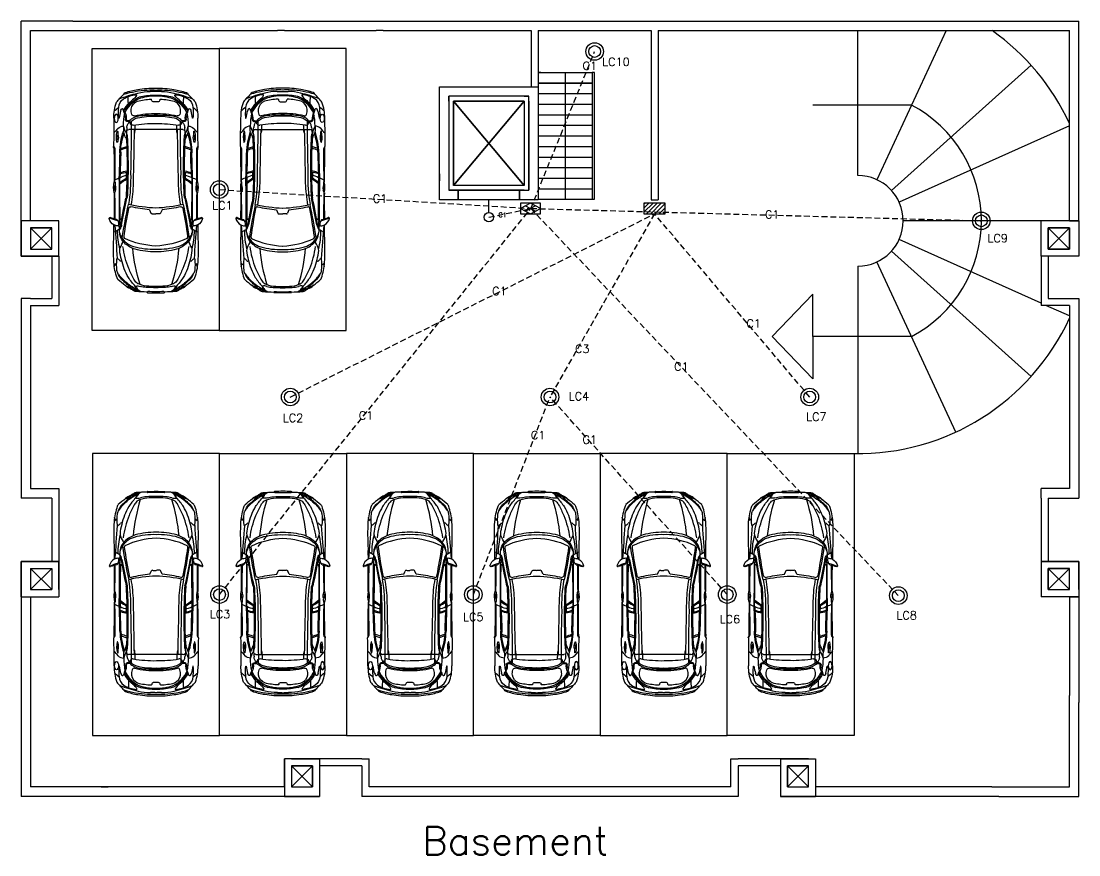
# Model space of a CAD drawing. Header units: inches. Extents: x 474 to 5633, y -332 to 1348.
# Drawn here: x 3889 to 4789, y 634 to 1344 of the extents above; entities that cross this region are included whole.
import ezdxf

# ---------------------------------------------------------------- set-up
doc = ezdxf.new("R2010")
doc.units = ezdxf.units.IN
doc.header["$LTSCALE"] = 20
doc.header["$MEASUREMENT"] = 0
doc.linetypes.add('ACAD_ISO02W100', pattern=[15, 12, -3])
doc.linetypes.add('HIDDEN', pattern=[0.375, 0.25, -0.125])
for name, color, linetype in [('Cars', 160, 'Continuous'), ('Conduit', 160, 'ACAD_ISO02W100'), ('Conduit Emergeny', 10, 'ACAD_ISO02W100'), ('Emergency', 1, 'HIDDEN'), ('Fittings', 255, 'Continuous'), ('Lift and Stairs', 60, 'Continuous'), ('Normal Wires', 5, 'HIDDEN')]:
    doc.layers.add(name, color=color, linetype=linetype)
for name, color, linetype, plot in [('Dimensions', 9, 'Continuous', False), ('Pillars', 200, 'Continuous', False), ('Veranda', 4, 'Continuous', False)]:
    doc.layers.add(name, color=color, linetype=linetype, plot=plot)
doc.styles.get("Standard").update_dxf_attribs({"font": 'txt.shx', "height": 12})

# ---------------------------------------------------------------- blocks, each defined once
blk = doc.blocks.new('Car_left')
at = {"color": 5}
for p, q in [((123.07, 29.8), (124.76, 24.76)), ((70.7, 5.3), (67.95, 4.1)), ((70.7, -5.3), (67.95, -4.1)), ((123.07, -29.8), (124.76, -24.76)), ((101.37, -30.43), (102.41, -30.42))]:
    blk.add_line(p, q, dxfattribs=at)
for centre, radius, start, end in [((65.78, 31.04), 9.1, 105.13746, 149.55236), ((93.53, 24.5), 33.09, 153.01291, 166.30471), ((116.91, 20.2), 55.95, 160.55711, 166.29179), ((63.42, 39.07), 0.762, 341.39551, 91.2243), ((-138.02, 160.47), 199.1, 315.46661, 318.76533), ((54.2, -7.74), 58.53, 136.90121, 144.86231), ((36.05, 3.06), 34.97, 124.38458, 140.08591), ((13.6, 30.08), 3.04, 106.10964, 134.45891), ((22.13, 17.29), 15.86, 110.053, 131.09648), ((31.17, -22.73), 58.69, 95.14753, 108.28319), ((40.78, -24.98), 55.65, 102.88791, 119.76378), ((19.84, 27.21), 5.89, 96.3928, 126.91472), ((24.15, -9.82), 43.17, 83.77664, 96.60683), ((51.09, -53.86), 82.66, 97.94374, 111.56086), ((24.35, 39.41), 4.49, 245.48382, 278.55556), ((-28.95, 78.62), 69.41, 319.29041, 321.02974), ((37.02, -196.92), 232.91, 87.02509, 92.73563), ((28.06, 29.74), 1.05, 150.3867, 223.84123), ((22.76, 36.53), 7.65, 304.97814, 326.67353), ((40.01, -12.24), 43.12, 95.21354, 105.66603), ((28.87, 32.66), 0.434, 309.69986, 95.63574), ((-72.6, 1567.05), 1537.6, 273.79889, 274.85922), ((36.02, 24.57), 6.13, 68.08981, 89.32948), ((53.51, -34.39), 66.98, 90.28251, 104.0813), ((26.74, 0.31), 32.1, 56.5518, 68.8795), ((52.42, 16.95), 13.85, 106.27408, 135.47694), ((57.53, 11.77), 20.01, 107.02386, 137.8516), ((47.57, 25.66), 1.43, 73.49995, 144.8845), ((3.49, -299.76), 330.96, 77.46216, 82.54845), ((-11.4, -398.81), 429.96, 78.84172, 82.06187), ((53.69, 13.13), 17.88, 88.49937, 106.73274), ((51.89, -601.38), 637.07, 89.45582, 90.25011), ((75.01, 44.87), 25.04, 201.50576, 214.66397), ((54.4, -11.86), 42.86, 87.24885, 90.33022), ((59.76, 38.36), 9.41, 235.35648, 259.73366), ((5.56, -307.73), 341.48, 77.28465, 81.63152), ((56.69, 30.84), 0.28, 168.55565, 280.91544), ((16.78, 60.83), 49.67, 322.94054, 324.64065), ((58.04, 151.02), 120.45, 269.38603, 271.26679), ((65.37, 32.08), 8.25, 154.29768, 176.70499), ((58.05, 32.6), 0.916, 182.61522, 260.63968), ((58.47, 37.84), 6.17, 264.71164, 292.10471), ((-59.54, -615.02), 654.78, 77.63326, 79.65097), ((64.88, 33.08), 4.43, 193.65108, 206.16097), ((60.35, 31.02), 0.558, 308.92704, 10.42866), ((59.47, 36.55), 4.62, 286.69434, 302.08172), ((69.72, 2295.75), 2264.64, 269.77679, 270.71764), ((89.89, 52.38), 35.4, 216.91445, 221.79407), ((60.97, 34.01), 1.67, 304.78214, 341.00839), ((111.1, -4600.16), 4630.8, 90.15979, 90.60558), ((62.12, 1027.34), 992.53, 270.04461, 271.33586), ((77.14, 1008), 972.57, 269.17131, 270.48466), ((85.41, 35.26), 0.234, 128.03467, 231.44394), ((89.67, 17.38), 18.59, 75.02695, 103.70702), ((86.98, 37.8), 3.22, 237.76153, 275.78677), ((89.31, 31.77), 3.46, 56.69461, 125.45738), ((87.84, 34.97), 0.651, 214.90015, 277.21193), ((89.21, 51.27), 17, 265.66619, 274.6243), ((90.58, 35.24), 0.91, 269.90357, 320.98573), ((92.41, 61.24), 26.6, 267.42907, 274.44222), ((70.26, 10.39), 30.31, 27.95158, 41.84871), ((55.18, 2.12), 48.3, 27.71081, 36.16267), ((28.62, 7392.12), 7357.08, 270.512856, 270.737768), ((94.18, 35.03), 0.422, 312.63721, 46.97546), ((116.4, 1092.6), 1057.79, 268.81926, 270.33226), ((77.47, 24.46), 21.62, 16.55601, 30.2518), ((137.05, 1113.91), 1083.32, 267.93867, 269.05791), ((80.88, 21.19), 19.71, 9.78117, 28.59246), ((103.9, 97.94), 67.56, 265.14516, 267.8496), ((74.89, 20.38), 28.33, 8.37395, 20.78002), ((101.61, 21.34), 9.09, 85.54078, 91.53032), ((80.05, 21.46), 23.99, 7.26377, 21.88226), ((116.12, 190.91), 161.1, 265.08433, 271.34238), ((117.99, -31.9), 62.64, 71.6619, 88.85853), ((120.87, -2.43), 32.31, 76.52404, 91.73389), ((547.56, 157.77), 444.5, 196.72396, 197.41651), ((122.22, 38.24), 3.43, 275.31005, 319.26992), ((125.29, 30.69), 5.33, 95.08331, 111.35704), ((144.65, 749.66), 713.94, 268.40802, 270.32729), ((128.46, 32.88), 0.234, 128.03467, 231.44394), ((132.72, 15), 18.59, 75.02695, 103.70702), ((130.03, 35.42), 3.22, 237.76153, 275.78677), ((64.56, -253.65), 289.76, 75.6297, 77.27041), ((132.36, 29.39), 3.46, 56.69461, 125.45738), ((130.89, 32.59), 0.651, 214.90015, 277.21193), ((132.25, 48.89), 17, 265.66619, 274.6243), ((145.68, -8.16), 36.39, 104.66283, 112.26521), ((133.63, 32.86), 0.91, 269.90357, 320.98573), ((135.46, 58.86), 26.6, 267.42907, 274.44222), ((154.47, 52.41), 24.69, 222.373, 234.28797), ((159.14, -23.1), 53.44, 108.58404, 114.85731), ((137.23, 32.65), 0.422, 312.63721, 46.97546), ((138.83, 91.2), 63.65, 268.98088, 272.95096), ((134.74, 27.25), 7.38, 2.27588, 43.84814), ((141.9, -30.13), 57.68, 78.94942, 89.79257), ((149.53, -2.52), 38.27, 69.94528, 91.20605), ((149.09, 31.42), 0.225, 72.72216, 261.1465), ((316.87, 851.27), 837.07, 258.435, 258.83886), ((166.46, -184.69), 217.01, 93.93747, 94.57437), ((151.99, -37.17), 68.98, 84.99374, 90.35533), ((156.86, 20.28), 7.32, 104.93811, 122.1545), ((102.46, -12.88), 71.13, 38.65299, 42.73052), ((152.95, 23.45), 6.85, 58.52974, 73.96082), ((158.51, 16.38), 11.53, 101.25569, 107.90953), ((135.18, -6.94), 39.77, 47.69708, 59.76876), ((156.04, 28.55), 0.883, 284.35773, 57.13468), ((157.44, 22.17), 9.39, 34.53869, 86.53917), ((101.52, -39.01), 94.79, 44.43238, 49.83502), ((145.12, 14.78), 23.75, 4.6963, 32.37475), ((37.54, -16.49), 136.36, 13.46244, 20.42206), ((168.46, 25.2), 2.27, 20.6856, 70.91831), ((87.21, 2.52), 85.67, 3.27511, 16.84113), ((6.06, 16.25), 4.96, 141.7582, 172.03537), ((13.03, 13.05), 11.76, 153.55146, 167.88278), ((151.81, -72.74), 175.69, 147.45433, 148.401), ((-82.58, 66.71), 97.89, 330.35475, 335.59733), ((8.82, 14.67), 6.61, 124.0758, 158.19817), ((39.29, -1.9), 40.67, 137.65743, 152.91895), ((13.71, 18.36), 10.58, 134.19619, 161.14834), ((49.01, -29.91), 64.19, 123.95486, 132.40357), ((50.92, -126.67), 146.79, 95.03533, 107.32881), ((17.17, 7.89), 12.01, 116.91285, 135.76959), ((76.45, -101.49), 136.41, 114.1166, 118.31881), ((93.49, 2.53), 56.52, 163.42117, 182.56297), ((60.74, 9.79), 24.82, 137.15041, 161.48033), ((55.44, 14.46), 16.66, 139.89509, 165.41294), ((108.36, -2.58), 68.44, 154.87308, 177.84283), ((212.72, -10.84), 142.94, 166.9982, 173.51446), ((71.74, 21.32), 1.71, 359.85851, 87.98697), ((206.7, -6.24), 134.64, 167.32391, 177.34193), ((96.42, 137.26), 118.02, 259.48701, 268.59846), ((97.37, 149.85), 128.46, 260.12574, 271.99726), ((83.38, 34.46), 10.25, 254.80143, 271.9279), ((84.02, 44.14), 19.06, 260.0152, 268.09912), ((107.97, 519.51), 495.03, 267.15363, 272.58529), ((107.54, 505.87), 482.25, 267.1684, 273.03682), ((982.41, 46622.75), 46611.95, 268.907321, 268.963357), ((100.77, 86.22), 60.97, 266.94751, 271.88835), ((141.25, 1468.03), 1447.09, 268.43976, 270.20173), ((129.75, 29.32), 4.37, 277.28162, 299.38163), ((133.09, -11.92), 37.09, 85.52485, 93.36207), ((132, 34.41), 10.17, 276.17859, 297.40691), ((139.78, 31.89), 14.12, 251.50171, 267.32866), ((197.6, 635.55), 613.59, 264.23702, 264.70055), ((136.13, 22.69), 3, 7.38862, 45.8426), ((2379.18, 15), 2240.1, 179.79347, 180.38362), ((140.86, 18.8), 5.78, 61.10951, 89.28165), ((145.15, 19.75), 2.36, 121.08807, 188.92492), ((34.81, 1.53), 109.47, 359.33047, 9.38585), ((33.43, -175.87), 228.12, 60.81656, 61.10951), ((141.42, 28.67), 7.35, 289.98339, 305.72876), ((139.08, 12.19), 12.43, 42.76964, 63.27182), ((137.56, 12.9), 11.8, 13.54182, 51.82327), ((173.32, 19.47), 27.79, 169.33963, 173.3084), ((147.91, 23.87), 2.05, 82.48643, 158.9368), ((168.32, 21.31), 21.78, 171.94892, 177.87295), ((147.83, 24.16), 1.09, 105.22564, 169.18402), ((148.95, 33.66), 8.56, 260.53978, 300.84928), ((148.63, 30.48), 4.6, 264.31915, 305.36165), ((134.35, 11.17), 16.78, 4.00345, 34.34157), ((152.65, 18.45), 1.97, 108.87564, 185.29373), ((79.84, 0.89), 72.95, 358.28674, 13.77932), ((155.46, 8.89), 11.93, 84.68467, 106.75169), ((142.59, 3.18), 25.5, 26.6673, 66.01861), ((138.68, -1.83), 32.56, 35.68721, 62.17139), ((155.19, 12.09), 8.78, 23.15646, 81.02307), ((168.17, -87.81), 111.28, 90.48434, 93.65377), ((222.78, 74.14), 79.81, 220.33586, 222.96017), ((173.61, 26.19), 11.26, 214.89171, 241.45982), ((106.19, 4.47), 67.9, 9.27451, 18.48665), ((394.44, -2.04), 393.75, 177.23695, 178.61403), ((6.89, 10.51), 6.26, 118.98532, 161.23439), ((1.7, 14.74), 0.806, 59.7839, 144.41799), ((1.23, 17.42), 1.47, 286.34414, 348.34243), ((9, 7.66), 10.39, 109.17891, 131.55306), ((8.1, 17.76), 6.43, 201.21715, 206.96021), ((3.22, 16.5), 0.185, 139.72227, 281.81991), ((0.27, 23.79), 8.59, 294.63871, 310.55956), ((34.78, 6.16), 30.12, 166.13255, 176.18772), ((-2.45, 15.98), 8.41, 341.98578, 8.79107), ((5.68, 17.31), 0.186, 347.22625, 118.0969), ((28.84, 5.28), 23.14, 157.81808, 178.63828), ((16.17, 10.95), 9.28, 145.02648, 160.73805), ((99.76, 0.95), 64.75, 165.03405, 180.84114), ((141.85, 125.63), 107.88, 268.55093, 270.64879), ((85.88, 1.8), 64.66, 358.40326, 12.37682), ((-0.9, 0.86), 152.42, 359.67696, 4.31864), ((105.57, 1.23), 59.44, 2.7031, 13.93511), ((157.23, 10.67), 10.23, 10.91316, 39.45038), ((131.9, 1.8), 35.85, 357.12308, 20.95691), ((94.97, -0.93), 73.56, 0.72272, 10.73475), ((168.43, 16.62), 0.378, 237.88654, 16.87911), ((126.01, 4.31), 45.49, 0.53446, 13.91515), ((99.13, 2.65), 75.17, 357.98289, 9.78248), ((-749.28, 29.09), 749.84, 357.7767, 358.31858), ((0.66, 7.08), 0.422, 70.49023, 179.20089), ((0.58, 6.87), 0.644, 4.14646, 70.02275), ((130.96, -0.93), 129.97, 176.53751, 179.59059), ((253.46, -4.23), 249.03, 177.14627, 179.02573), ((150.61, -1.08), 145.07, 177.26967, 179.5722), ((134.86, 1.88), 67.5, 178.89969, 181.59631), ((68.25, 3.27), 0.884, 109.86956, 185.77558), ((33.28, -1.37), 111.01, 350.66551, 0.8373), ((79.84, -0.99), 72.95, 346.22068, 1.71326), ((183.45, 0.55), 20.71, 175.47281, 181.67332), ((164.67, 1.64), 1.94, 91.75208, 163.59412), ((164.58, 3.96), 0.378, 274.2331, 11.36243), ((221.4, 2.71), 49.95, 177.66736, 183.36175), ((221.4, -2.71), 49.95, 176.63825, 182.33264), ((112.54, 3.22), 60.34, 356.51783, 3.98811), ((112.54, -3.22), 60.34, 356.01189, 3.48217), ((-749.28, -29.09), 749.84, 1.68142, 2.2233), ((0.66, -7.08), 0.422, 180.79911, 289.50977), ((0.58, -6.87), 0.644, 289.97725, 355.85354), ((394.44, 2.04), 393.75, 181.38597, 182.76305), ((130.96, 0.93), 129.97, 180.40941, 183.46249), ((253.46, 4.23), 249.03, 180.97427, 182.85373), ((34.78, -6.16), 30.12, 183.81228, 193.86745), ((150.61, 1.08), 145.07, 180.4278, 182.73033), ((28.84, -5.28), 23.14, 181.36172, 202.18192), ((99.76, -0.95), 64.75, 179.15886, 194.96595), ((93.49, -2.53), 56.52, 177.43703, 196.57883), ((108.36, 2.58), 68.44, 182.15717, 205.12692), ((-179.5, -0.52), 246.89, 359.38343, 0.12057), ((68.25, -3.27), 0.884, 174.22442, 250.13044), ((212.72, 10.84), 142.94, 186.48554, 193.0018), ((206.7, 6.24), 134.64, 182.65807, 192.67609), ((2379.18, -15), 2240.1, 179.61638, 180.20653), ((85.88, -1.8), 64.66, 347.62318, 1.59674), ((-0.9, -0.86), 152.42, 355.68136, 0.32304), ((183.45, -0.72), 20.71, 178.32668, 184.52719), ((164.67, -1.8), 1.94, 196.40588, 268.24792), ((105.57, -1.39), 59.44, 346.06489, 357.2969), ((164.58, -4.12), 0.378, 348.63757, 85.7669), ((131.9, -1.8), 35.85, 339.04309, 2.87692), ((94.97, 0.93), 73.56, 349.26525, 359.27728), ((87.21, -2.52), 85.67, 343.15887, 356.72489), ((126.01, -4.31), 45.49, 346.08485, 359.46554), ((99.13, -2.65), 75.17, 350.21752, 2.01711), ((6.89, -10.51), 6.26, 198.76561, 241.01468), ((1.7, -14.74), 0.806, 215.58201, 300.2161), ((6.06, -16.25), 4.96, 187.96463, 218.2418), ((13.03, -13.05), 11.76, 192.11722, 206.44854), ((1.23, -17.42), 1.47, 11.65757, 73.65586), ((8.1, -17.76), 6.43, 153.03979, 158.78285), ((9, -7.66), 10.39, 228.44694, 250.82109), ((8.82, -14.67), 6.61, 201.80183, 235.9242), ((3.22, -16.5), 0.185, 78.18009, 220.27773), ((39.29, 1.9), 40.67, 207.08105, 222.34257), ((0.27, -23.79), 8.59, 49.44044, 65.36129), ((-2.45, -15.98), 8.41, 351.20893, 18.01422), ((5.68, -17.31), 0.186, 241.9031, 12.77375), ((49.01, 29.91), 64.19, 227.59643, 236.04514), ((50.92, 126.67), 146.79, 252.67119, 264.96467), ((16.17, -10.95), 9.28, 199.26195, 214.97352), ((17.17, -7.89), 12.01, 224.23041, 243.08715), ((60.74, -9.79), 24.82, 198.51967, 222.84959), ((139.78, -31.89), 14.12, 92.67134, 108.49829), ((141.85, -125.63), 107.88, 89.35121, 91.44907), ((137.56, -12.9), 11.8, 308.17673, 346.45818), ((134.35, -11.17), 16.78, 325.65843, 355.99655), ((142.59, -3.18), 25.5, 293.98139, 333.3327), ((138.68, 1.83), 32.56, 297.84706, 324.31279), ((155.19, -12.26), 8.78, 278.97693, 336.84354), ((172.27, -24.28), 8.95, 116.85433, 149.56256), ((157.23, -10.67), 10.23, 320.54962, 349.08684), ((145.12, -14.78), 23.75, 327.62525, 355.3037), ((37.54, 16.49), 136.36, 339.57794, 346.53756), ((168.43, -16.62), 0.378, 343.12089, 122.11346), ((106.19, -4.47), 67.9, 341.51335, 350.72549), ((151.81, 72.74), 175.69, 211.599, 212.54567), ((-82.58, -66.71), 97.89, 24.40267, 29.64525), ((13.71, -18.36), 10.58, 198.85166, 225.80381), ((-138.02, -160.47), 199.1, 41.23467, 44.53339), ((54.2, 7.74), 58.53, 215.13769, 223.09879), ((36.05, -3.06), 34.97, 219.91409, 235.61542), ((76.45, 101.49), 136.41, 241.68119, 245.8834), ((40.78, 24.98), 55.65, 240.23622, 257.11209), ((51.09, 53.86), 82.66, 248.43914, 262.05626), ((55.44, -14.46), 16.66, 194.58706, 220.10491), ((52.42, -16.95), 13.85, 224.52306, 253.72592), ((57.53, -11.77), 20.01, 222.1484, 252.97614), ((47.57, -25.66), 1.43, 215.1155, 286.50005), ((-19.24, 413.5), 446.92, 278.51516, 282.2178), ((-11.4, 398.81), 429.96, 277.93813, 281.15828), ((5.56, 307.73), 341.48, 278.36848, 282.71535), ((-59.54, 615.02), 654.78, 280.34903, 282.36674), ((71.74, -21.32), 1.71, 272.01303, 0.14149), ((96.42, -137.26), 118.02, 91.40154, 100.51299), ((97.37, -149.85), 128.46, 88.00274, 99.87426), ((83.38, -34.46), 10.25, 88.0721, 105.19857), ((84.02, -44.14), 19.06, 91.90088, 99.9848), ((107.97, -519.51), 495.03, 87.41471, 92.84637), ((107.54, -505.87), 482.25, 86.96318, 92.8316), ((70.26, -10.39), 30.31, 318.15129, 332.04842), ((982.41, -46622.75), 46611.95, 91.036643, 91.092679), ((55.18, -2.12), 48.3, 323.83733, 332.28919), ((100.77, -86.22), 60.97, 88.11165, 93.05249), ((81.97, -21.47), 18.59, 330.48558, 350.5014), ((74.89, -20.38), 28.33, 339.21998, 351.62605), ((141.25, -1468.03), 1447.09, 89.79827, 91.56024), ((72.63, -20.05), 31.54, 340.79573, 351.89419), ((547.56, -157.77), 444.5, 162.58349, 163.27604), ((129.75, -29.32), 4.37, 60.61837, 82.71838), ((134.31, -213.83), 188.78, 89.49178, 91.05832), ((145.68, 8.16), 36.39, 247.73479, 255.33717), ((132, -34.41), 10.17, 62.59309, 83.82141), ((197.6, -635.55), 613.59, 95.29945, 95.76298), ((159.14, 23.1), 53.44, 245.14269, 251.41596), ((136.13, -22.69), 3, 314.1574, 352.61138), ((140.86, -18.8), 5.78, 270.71835, 298.89049), ((141.9, 30.13), 57.68, 270.20743, 281.05058), ((145.15, -19.75), 2.36, 171.07508, 238.91193), ((33.43, 175.87), 228.12, 298.89049, 299.18344), ((141.42, -28.67), 7.35, 54.27124, 70.01661), ((139.08, -12.19), 12.43, 296.72818, 317.23036), ((173.32, -19.47), 27.79, 186.6916, 190.66037), ((147.91, -23.87), 2.05, 201.0632, 277.51357), ((168.32, -21.31), 21.78, 182.12705, 188.05108), ((147.83, -24.16), 1.09, 190.81598, 254.77436), ((148.95, -33.92), 8.82, 59.87447, 99.17204), ((148.63, -30.48), 4.6, 54.63835, 95.68085), ((152.65, -18.55), 1.97, 174.70627, 251.12436), ((155.46, -8.99), 11.93, 253.24831, 275.31533), ((160.6, -9.22), 18.97, 245.68446, 256.77795), ((135.18, 6.83), 39.77, 300.45845, 312.30292), ((168.17, 87.71), 111.28, 266.34623, 269.51566), ((222.78, -74.24), 79.81, 137.03983, 139.66414), ((168.46, -25.2), 2.27, 289.08169, 339.3144), ((13.6, -30.08), 3.04, 225.54109, 253.89036), ((22.13, -17.29), 15.86, 228.90352, 249.947), ((31.17, 22.73), 58.69, 251.71681, 264.85247), ((19.84, -27.21), 5.89, 233.08528, 263.6072), ((24.15, 9.82), 43.17, 263.39317, 276.22336), ((24.35, -39.41), 4.49, 81.44444, 114.51618), ((-28.95, -78.62), 69.41, 38.97026, 40.70959), ((37.02, 196.92), 232.91, 267.26437, 272.97491), ((28.06, -29.74), 1.05, 136.15877, 209.6133), ((22.76, -36.53), 7.65, 33.32647, 55.02186), ((40.01, 12.24), 43.12, 254.33397, 264.78646), ((28.87, -32.66), 0.434, 264.36426, 50.30014), ((-72.6, -1567.05), 1537.6, 85.14078, 86.20111), ((36.02, -24.57), 6.13, 270.67052, 291.91019), ((53.51, 34.39), 66.98, 255.9187, 269.71749), ((26.74, -0.31), 32.1, 291.1205, 303.4482), ((53.69, -13.13), 17.88, 253.26726, 271.50063), ((51.89, 601.38), 637.07, 269.74989, 270.54418), ((75.01, -44.87), 25.04, 145.33603, 158.49424), ((54.4, 11.86), 42.86, 269.66978, 272.75115), ((59.76, -38.36), 9.41, 100.26634, 124.64352), ((56.69, -30.84), 0.28, 79.08456, 191.44435), ((16.78, -60.83), 49.67, 35.35935, 37.05946), ((58.04, -151.02), 120.45, 88.73321, 90.61397), ((58.05, -32.6), 0.916, 99.36032, 177.38478), ((65.37, -32.08), 8.25, 183.29501, 205.70232), ((58.47, -37.84), 6.17, 67.89529, 95.28836), ((65.78, -31.04), 9.1, 210.44764, 254.86254), ((64.88, -33.08), 4.43, 153.83903, 166.34892), ((60.35, -31.02), 0.558, 349.57134, 51.07296), ((59.47, -36.55), 4.62, 57.91828, 73.30566), ((69.89, -1465.49), 1434.39, 88.87781, 90.35905), ((93.53, -24.5), 33.09, 193.69529, 206.98709), ((89.89, -52.38), 35.4, 138.20593, 143.08555), ((60.97, -34.01), 1.67, 18.99161, 55.21786), ((122.13, 5877.67), 5908.35, 269.418409, 269.766166), ((116.91, -20.2), 55.95, 193.70821, 199.44289), ((62.12, -1027.34), 992.53, 88.66414, 89.95539), ((77.14, -1008), 972.57, 89.51534, 90.8275), ((85.41, -35.26), 0.234, 128.55606, 231.96533), ((86.98, -37.8), 3.22, 84.21323, 122.23847), ((89.67, -17.38), 18.59, 256.29298, 284.97305), ((87.84, -34.97), 0.651, 82.78807, 145.09985), ((89.31, -31.77), 3.46, 234.54262, 303.30539), ((89.21, -51.27), 17, 85.3757, 94.33381), ((90.58, -35.24), 0.91, 39.01427, 90.09643), ((92.41, -61.24), 26.6, 85.55778, 92.57093), ((94.18, -35.03), 0.422, 313.02454, 47.36279), ((28.62, -7392.12), 7357.08, 89.262232, 89.487144), ((116.4, -1092.6), 1057.79, 89.66774, 91.18074), ((67.98, -20.6), 31.79, 332.35332, 341.62), ((126.84, -635.66), 604.97, 90.7199, 92.73444), ((103.9, -97.94), 67.56, 92.1504, 94.9984), ((130.53, -628.27), 598.51, 91.01751, 92.69203), ((117.99, 31.9), 62.64, 271.14147, 288.3381), ((120.87, 2.43), 32.31, 268.26611, 283.47596), ((122.22, -38.24), 3.43, 40.73008, 84.68995), ((125.29, -30.69), 5.33, 248.64296, 264.91669), ((144.65, -749.66), 713.94, 89.67271, 91.59198), ((128.46, -32.88), 0.234, 128.55606, 231.96533), ((130.03, -35.42), 3.22, 84.21323, 122.23847), ((132.72, -15), 18.59, 256.29298, 284.97305), ((64.56, 253.65), 289.76, 282.72959, 284.3703), ((130.89, -32.59), 0.651, 82.78807, 145.09985), ((132.36, -29.39), 3.46, 234.54262, 303.30539), ((132.25, -48.89), 17, 85.3757, 94.33381), ((133.63, -32.86), 0.91, 39.01427, 90.09643), ((135.46, -58.86), 26.6, 85.55778, 92.57093), ((154.47, -52.41), 24.69, 125.71203, 137.627), ((137.23, -32.65), 0.422, 313.02454, 47.36279), ((138.83, -91.2), 63.65, 87.04904, 91.01912), ((134.74, -27.25), 7.38, 316.15186, 357.72412), ((149.64, 1), 36.75, 268.58211, 290.44217), ((149.07, -31.43), 0.233, 93.80694, 232.96462), ((166.46, 184.69), 217.01, 265.36562, 266.06253), ((316.87, -851.27), 837.07, 101.16114, 101.565), ((151.99, 37.17), 68.98, 269.64467, 275.00626), ((102.46, 12.88), 71.13, 317.26948, 321.34701), ((152.95, -23.45), 6.85, 286.03918, 301.47026), ((156.04, -28.55), 0.883, 302.86532, 75.64227), ((157.44, -22.17), 9.39, 273.46083, 325.46131), ((124.39, 15.45), 61.97, 307.92251, 316.3203), ((63.42, -39.07), 0.762, 268.7757, 18.60449)]:
    blk.add_arc(centre, radius, start, end, dxfattribs=at)
blk.add_ellipse((148.56, -33.65), major_axis=(3.52, 0), ratio=0.472575, dxfattribs=at)
blk = doc.blocks.new('car_facing_L')
at = {"layer": 'Cars'}
blk.add_lwpolyline([(240, 0), (240, 108), (0, 108), (0, 0)], close=True, dxfattribs=at)
blk.add_blockref('Car_left', (32.01, 54.03), dxfattribs=at)
blk = doc.blocks.new('car_facing_R')
at = {"layer": 'Cars', "rotation": 180}
blk.add_blockref('car_facing_L', (0, 108), dxfattribs=at)
blk = doc.blocks.new('Big_Ceiling Light')
at = {"layer": 'Fittings'}
for radius in [7.5, 5]:
    blk.add_circle((0, 0), radius, dxfattribs=at)
blk = doc.blocks.new('ceiling light')
at = {"layer": 'Fittings'}
blk.add_blockref('Big_Ceiling Light', (0, 0), dxfattribs=at)
blk = doc.blocks.new('Wall_Light')
blk.add_line((0, -11), (0, 0))
blk.add_circle((0, -15), 4)
blk = doc.blocks.new('energy_bulb')
at = {"linetype": 'HIDDEN', "rotation": 270}
blk.add_blockref('Wall_Light', (0, 0), dxfattribs=at)
blk = doc.blocks.new('SB')
h = blk.add_hatch()
h.set_pattern_fill('ANSI31', color=256, scale=20)
h.set_pattern_definition([(45, (-10094, -3199), (-1.76776695, 1.76776695), [])])
h.paths.add_polyline_path([(-9, 4.5), (-9, -4.5), (9, -4.5), (9, 4.5)])
blk.add_lwpolyline([(-9, -4.5), (9, -4.5), (9, 4.5), (-9, 4.5)], close=True)
blk = doc.blocks.new('EMSB')
at = {"linetype": 'Continuous'}
for p, q in [((0, 9), (-8.5, 4.5)), ((8.5, 4.5), (0, 9)), ((-8.5, 4.5), (0, 0)), ((-4.25, 6.75), (4.25, 2.25)), ((4.25, 6.75), (-4.25, 2.25)), ((0, 0), (8.5, 4.5))]:
    blk.add_line(p, q, dxfattribs=at)
blk.add_lwpolyline([(-8.5, 0), (8.5, 0), (8.5, 9), (-8.5, 9)], close=True, dxfattribs=at)

msp = doc.modelspace()

# ---------------------------------------------------------------- linework, layer by layer
for p, q in [((3932.804, 1343.622), (3888.804, 1343.622)), ((3888.804, 1173.622), (3888.804, 1343.622)), ((3932.804, 1343.622), (4744.804, 1343.622)), ((4744.804, 1343.622), (4788.804, 1343.622)), ((4788.804, 1173.622), (4788.804, 1343.622)), ((3896.804, 1335.622), (4076.804, 1335.622)), ((3896.804, 1173.622), (3896.804, 1335.622)), ((3896.804, 1335.622), (4016.804, 1335.622)), ((3896.804, 1335.622), (4064.804, 1335.622)), ((4076.804, 1335.622), (4082.804, 1335.622)), ((4082.804, 1335.622), (4106.804, 1335.622)), ((4112.804, 1335.622), (4106.804, 1335.622)), ((4112.804, 1335.622), (4190.804, 1335.622)), ((4196.804, 1335.622), (4190.804, 1335.622)), ((4196.804, 1335.622), (4312.804, 1335.622)), ((4312.804, 1335.622), (4318.804, 1335.622)), ((4318.804, 1335.622), (4322.804, 1335.622)), ((4322.804, 1335.622), (4322.804, 1287.622)), ((4328.804, 1335.622), (4414.804, 1335.622)), ((4328.804, 1335.622), (4328.804, 1207.622)), ((4414.804, 1335.622), (4420.804, 1335.622)), ((4420.804, 1335.622), (4424.804, 1335.622)), ((4424.804, 1335.622), (4424.804, 1191.622)), ((4430.804, 1335.622), (4480.804, 1335.622)), ((4430.804, 1335.622), (4430.804, 1213.622)), ((4480.804, 1335.622), (4486.804, 1335.622)), ((4486.804, 1335.622), (4564.804, 1335.622)), ((4486.804, 1335.622), (4570.804, 1335.622)), ((4570.804, 1335.622), (4780.804, 1335.622)), ((4780.804, 1173.622), (4780.804, 1335.622)), ((4322.804, 1287.622), (4328.804, 1287.622)), ((4328.811, 1290.944), (4374.811, 1290.944)), ((4256.804, 1279.622), (4252.804, 1279.622)), ((4252.804, 1275.622), (4252.804, 1279.622)), ((4316.804, 1279.622), (4256.804, 1279.622)), ((4316.804, 1279.622), (4320.804, 1279.622)), ((4320.804, 1275.622), (4320.804, 1279.622)), ((4328.811, 1281.944), (4374.811, 1281.944)), ((4252.804, 1275.622), (4252.804, 1207.622)), ((4256.804, 1275.622), (4256.804, 1207.622)), ((4316.804, 1275.622), (4256.804, 1275.622)), ((4316.804, 1203.622), (4256.804, 1275.622)), ((4316.804, 1275.622), (4256.804, 1203.622)), ((4316.804, 1275.622), (4316.804, 1207.622)), ((4320.804, 1275.622), (4320.804, 1207.622)), ((4328.811, 1272.944), (4374.811, 1272.944)), ((4328.811, 1263.944), (4374.811, 1263.944)), ((4328.811, 1254.944), (4374.811, 1254.944)), ((4328.811, 1245.944), (4374.811, 1245.944)), ((4328.811, 1236.944), (4374.811, 1236.944)), ((4328.811, 1227.944), (4374.811, 1227.944)), ((4328.811, 1218.944), (4374.811, 1218.944)), ((4244.804, 1213.622), (4244.804, 1207.622)), ((4252.804, 1207.622), (4252.804, 1203.622)), ((4256.804, 1207.622), (4256.804, 1203.622)), ((4316.804, 1207.622), (4316.804, 1203.622)), ((4320.804, 1207.622), (4320.804, 1203.622)), ((4328.804, 1207.622), (4328.804, 1191.622)), ((4328.811, 1209.944), (4374.811, 1209.944)), ((4430.804, 1213.622), (4430.804, 1191.622)), ((4252.804, 1203.622), (4252.804, 1199.622)), ((4256.804, 1199.622), (4252.804, 1199.622)), ((4316.804, 1203.622), (4256.804, 1203.622)), ((4316.804, 1199.622), (4256.804, 1199.622)), ((4260.804, 1199.622), (4260.804, 1191.622)), ((4312.804, 1199.622), (4312.804, 1191.622)), ((4316.804, 1199.622), (4320.804, 1199.622)), ((4320.804, 1203.622), (4320.804, 1199.622)), ((4328.811, 1200.944), (4374.811, 1200.944)), ((4250.804, 1191.622), (4244.804, 1191.622)), ((4312.804, 1191.622), (4260.804, 1191.622)), ((4424.804, 1191.622), (4430.804, 1191.622)), ((3888.804, 1173.622), (3888.804, 1143.622)), ((3896.804, 1173.622), (3888.804, 1173.622)), ((3888.804, 1173.622), (3888.804, 1143.622)), ((4780.804, 1173.622), (4788.804, 1173.622)), ((4788.804, 1173.622), (4788.804, 1143.622)), ((4788.804, 1173.622), (4788.804, 1143.622)), ((3896.804, 1167.622), (3914.804, 1167.622)), ((3896.804, 1167.622), (3896.804, 1149.622)), ((3914.804, 1149.622), (3914.804, 1167.622)), ((3920.804, 1143.622), (3920.804, 1167.622)), ((4756.804, 1143.622), (4756.804, 1167.622)), ((4762.804, 1167.622), (4780.804, 1167.622)), ((4762.804, 1149.622), (4762.804, 1167.622)), ((4780.804, 1167.622), (4780.804, 1149.622)), ((3888.804, 1143.622), (3920.804, 1143.622)), ((3896.804, 1149.622), (3914.804, 1149.622)), ((3914.804, 1143.622), (3914.804, 1107.622)), ((3920.804, 1143.622), (3920.804, 1107.622)), ((4756.804, 1143.622), (4756.804, 1107.622)), ((4788.804, 1143.622), (4756.804, 1143.622)), ((4780.804, 1149.622), (4762.804, 1149.622)), ((4762.804, 1143.622), (4762.804, 1107.622)), ((3888.804, 1107.622), (3888.804, 937.622)), ((3896.804, 1107.622), (3888.804, 1107.622)), ((3896.804, 1107.622), (3914.804, 1107.622)), ((3920.804, 1107.622), (3920.804, 1101.622)), ((4756.804, 1107.622), (4756.804, 1101.622)), ((4762.804, 1107.622), (4780.804, 1107.622)), ((4780.804, 1107.622), (4788.804, 1107.622)), ((4788.804, 1107.622), (4788.804, 937.622)), ((3896.804, 1101.622), (3896.804, 945.622)), ((3896.804, 1101.622), (3920.804, 1101.622)), ((4780.804, 1101.622), (4756.804, 1101.622)), ((4780.804, 1101.622), (4780.804, 945.622)), ((3896.804, 945.622), (3920.804, 945.622)), ((3920.804, 945.622), (3920.804, 883.622)), ((4756.804, 937.622), (4756.804, 945.622)), ((4780.804, 945.622), (4756.804, 945.622)), ((3914.804, 937.622), (3888.804, 937.622)), ((3914.804, 937.622), (3914.804, 883.622)), ((4756.804, 937.622), (4756.804, 883.622)), ((4762.804, 937.622), (4762.804, 883.622)), ((4762.804, 937.622), (4780.804, 937.622)), ((4780.804, 937.622), (4788.804, 937.622)), ((3888.804, 883.622), (3888.804, 683.622)), ((3920.804, 883.622), (3888.804, 883.622)), ((3888.804, 883.622), (3888.804, 853.622)), ((3920.804, 859.622), (3920.804, 883.622)), ((4788.804, 883.622), (4756.804, 883.622)), ((4756.804, 883.622), (4756.804, 859.622)), ((4788.804, 883.622), (4788.804, 763.622)), ((4788.804, 859.622), (4788.804, 883.622)), ((3896.804, 877.622), (3914.804, 877.622)), ((3914.804, 877.622), (3914.804, 859.622)), ((4780.804, 877.622), (4762.804, 877.622)), ((4762.804, 877.622), (4762.804, 859.622)), ((3888.804, 853.622), (3896.804, 853.622)), ((3896.804, 853.622), (3896.804, 691.622)), ((4780.804, 853.622), (4780.804, 769.622)), ((4780.804, 853.622), (4788.804, 853.622)), ((4780.804, 691.622), (4780.804, 769.622)), ((4788.804, 683.622), (4788.804, 763.622)), ((4118.804, 715.622), (4142.804, 715.622)), ((4178.804, 715.622), (4142.804, 715.622)), ((4142.804, 715.622), (4142.804, 683.622)), ((4178.804, 715.622), (4184.804, 715.622)), ((4184.804, 691.622), (4184.804, 715.622)), ((4492.804, 691.622), (4492.804, 715.622)), ((4492.804, 715.622), (4498.804, 715.622)), ((4534.804, 715.622), (4498.804, 715.622)), ((4558.804, 715.622), (4534.804, 715.622)), ((4534.804, 715.622), (4534.804, 683.622)), ((4118.804, 709.622), (4136.804, 709.622)), ((4136.804, 709.622), (4136.804, 691.622)), ((4178.804, 709.622), (4142.804, 709.622)), ((4178.804, 709.622), (4178.804, 683.622)), ((4534.804, 709.622), (4498.804, 709.622)), ((4498.804, 709.622), (4498.804, 683.622)), ((4558.804, 709.622), (4540.804, 709.622)), ((4540.804, 709.622), (4540.804, 691.622)), ((4112.804, 691.622), (3896.804, 691.622)), ((3956.804, 691.622), (3962.804, 691.622)), ((4334.804, 691.622), (4184.804, 691.622)), ((4342.804, 691.622), (4334.804, 691.622)), ((4492.804, 691.622), (4342.804, 691.622)), ((4714.804, 691.622), (4564.804, 691.622)), ((4714.804, 691.622), (4780.804, 691.622)), ((4142.804, 683.622), (3888.804, 683.622)), ((4498.804, 683.622), (4178.804, 683.622)), ((4720.804, 683.622), (4534.804, 683.622)), ((4720.804, 683.622), (4788.804, 683.622))]:
    msp.add_line(p, q)
at = {"color": 60, "true_color": 0xbfff00}
for p, q in [((4331.069, 1299.945), (4328.772, 1299.945)), ((4376.599, 1299.956), (4374.81, 1299.945)), ((4374.81, 1299.945), (4374.811, 1191.944)), ((4376.599, 1191.944), (4376.599, 1299.956)), ((4328.772, 1191.944), (4331.07, 1191.944)), ((4374.811, 1191.944), (4376.599, 1191.944))]:
    msp.add_line(p, q, dxfattribs=at)
at = {"layer": 'Emergency'}
for p, q in [((4322.476, 1184.139), (4376.796, 1317.783)), ((4057.36, 1200.193), (4322.476, 1184.139)), ((4057.594, 855.448), (4322.476, 1184.139)), ((4286.804, 1176.622), (4322.476, 1184.139)), ((4322.476, 1184.139), (4635.199, 854.535)), ((4322.476, 1184.139), (4705.83, 1173.622))]:
    msp.add_line(p, q, dxfattribs=at)
at = {"layer": 'Lift and Stairs'}
for p, q in [((4600.804, 1212.122), (4600.804, 1335.622)), ((4675.804, 1335.622), (4616.979, 1208.559)), ((4748.125, 1306.211), (4629.421, 1199.377)), ((4328.81, 1299.945), (4374.81, 1299.945)), ((4351.811, 1299.944), (4351.811, 1191.944)), ((4374.811, 1290.944), (4328.811, 1290.944)), ((4328.811, 1281.944), (4374.811, 1281.944)), ((4256.804, 1275.622), (4316.804, 1275.622)), ((4256.804, 1203.622), (4256.804, 1275.622)), ((4256.804, 1275.622), (4316.804, 1203.622)), ((4256.804, 1203.622), (4316.804, 1275.622)), ((4316.804, 1275.622), (4316.804, 1203.622)), ((4328.811, 1272.944), (4374.811, 1272.944)), ((4646.392, 1272.091), (4562.392, 1272.091)), ((4328.811, 1263.944), (4374.811, 1263.944)), ((4328.811, 1254.944), (4374.811, 1254.944)), ((4780.804, 1254.622), (4635.913, 1189.421)), ((4328.811, 1245.944), (4374.811, 1245.944)), ((4328.811, 1236.944), (4374.811, 1236.944)), ((4328.811, 1227.944), (4374.811, 1227.944)), ((4328.811, 1218.944), (4374.811, 1218.944)), ((4328.811, 1209.944), (4374.811, 1209.944)), ((4316.804, 1203.622), (4256.804, 1203.622)), ((4260.804, 1199.622), (4312.804, 1199.622)), ((4260.804, 1191.622), (4260.804, 1199.622)), ((4312.804, 1199.622), (4312.804, 1191.622)), ((4328.811, 1200.944), (4374.811, 1200.944)), ((4312.804, 1191.622), (4260.804, 1191.622)), ((4328.811, 1191.944), (4374.811, 1191.944)), ((4756.804, 1173.622), (4639.304, 1173.622)), ((4756.804, 1173.622), (4639.304, 1173.622)), ((4756.804, 1103.422), (4635.913, 1157.823)), ((4748.125, 1041.033), (4629.421, 1147.867)), ((4600.804, 1135.122), (4600.804, 1017.622)), ((4600.804, 1135.122), (4600.804, 975.448)), ((4684.073, 993.762), (4616.979, 1138.684)), ((4527.752, 1075.153), (4562.392, 1111.153)), ((4562.392, 1075.153), (4562.392, 1111.153)), ((4780.804, 1092.622), (4760.804, 1101.622)), ((4527.752, 1075.153), (4562.392, 1039.153)), ((4646.392, 1075.153), (4562.392, 1075.153)), ((4562.392, 1075.153), (4562.392, 1039.153))]:
    msp.add_line(p, q, dxfattribs=at)
for centre, radius, start, end in [((4600.804, 1173.622), 198.2, 24.745874, 54.820987), ((4594.547, 1173.622), 111.283, 297.767437, 62.232563), ((4600.804, 1173.622), 38.5, 0, 90), ((4600.804, 1173.622), 38.5, 270, 90), ((4600.804, 1173.622), 198.2, 269.071777, 335.254126)]:
    msp.add_arc(centre, radius, start, end, dxfattribs=at)
at = {"layer": 'Normal Wires'}
for p, q in [((4117.804, 1023.622), (4427.719, 1179.608)), ((4427.719, 1179.608), (4338.804, 1023.622)), ((4559.804, 1023.622), (4427.719, 1179.608)), ((4273.594, 855.448), (4338.804, 1023.622)), ((4489.594, 855.448), (4338.804, 1023.622))]:
    msp.add_line(p, q, dxfattribs=at)
at = {"layer": 'Pillars'}
for p, q in [((4244.804, 1287.622), (4328.804, 1287.622)), ((4244.804, 1191.622), (4244.804, 1287.622)), ((4328.804, 1287.622), (4328.804, 1191.622)), ((4320.804, 1279.622), (4252.804, 1279.622)), ((4252.804, 1279.622), (4252.804, 1199.622)), ((4320.804, 1199.622), (4320.804, 1279.622)), ((4252.804, 1199.622), (4260.804, 1199.622)), ((4260.804, 1199.622), (4260.804, 1191.622)), ((4312.804, 1191.622), (4312.804, 1199.622)), ((4312.804, 1199.622), (4320.804, 1199.622)), ((4260.804, 1191.622), (4244.804, 1191.622)), ((4328.804, 1191.622), (4312.804, 1191.622)), ((3888.804, 1143.622), (3888.804, 1173.622)), ((3920.804, 1173.622), (3888.804, 1173.622)), ((3888.804, 1173.622), (3888.804, 1143.622)), ((3920.804, 1143.622), (3920.804, 1173.622)), ((4756.804, 1143.622), (4756.804, 1173.622)), ((4788.804, 1173.622), (4756.804, 1173.622)), ((4788.804, 1173.622), (4788.804, 1143.622)), ((4788.804, 1173.622), (4788.804, 1143.622)), ((3896.804, 1167.622), (3896.804, 1149.622)), ((3914.804, 1167.622), (3896.804, 1167.622)), ((3896.804, 1167.622), (3914.804, 1149.622)), ((3914.804, 1167.622), (3896.804, 1149.622)), ((3914.804, 1167.622), (3896.804, 1167.622)), ((3896.804, 1167.622), (3896.804, 1149.622)), ((3914.804, 1149.622), (3914.804, 1167.622)), ((4762.804, 1167.622), (4762.804, 1149.622)), ((4780.804, 1167.622), (4762.804, 1167.622)), ((4762.804, 1167.622), (4780.804, 1149.622)), ((4762.804, 1149.622), (4780.804, 1167.622)), ((4762.804, 1167.622), (4780.804, 1167.622)), ((4780.804, 1149.622), (4780.804, 1167.622)), ((4780.804, 1167.622), (4780.804, 1149.622)), ((3920.804, 1143.622), (3888.804, 1143.622)), ((3896.804, 1149.622), (3914.804, 1149.622)), ((4788.804, 1143.622), (4756.804, 1143.622)), ((4762.804, 1149.622), (4780.804, 1149.622)), ((3888.804, 853.622), (3888.804, 883.622)), ((3888.804, 883.622), (3920.804, 883.622)), ((3888.804, 853.622), (3888.804, 883.622)), ((3920.804, 883.622), (3920.804, 859.622)), ((4756.804, 883.622), (4756.804, 853.622)), ((4756.804, 883.622), (4788.804, 883.622)), ((4788.804, 883.622), (4788.804, 853.622)), ((4788.804, 883.622), (4788.804, 853.622)), ((3896.804, 877.622), (3914.804, 877.622)), ((3896.804, 877.622), (3914.804, 859.622)), ((3914.804, 877.622), (3896.804, 859.622)), ((3896.804, 877.622), (3896.804, 859.622)), ((3914.804, 877.622), (3914.804, 859.622)), ((4762.804, 877.622), (4780.804, 877.622)), ((4762.804, 859.622), (4762.804, 877.622)), ((4762.804, 877.622), (4780.804, 859.622)), ((4780.804, 877.622), (4762.804, 859.622)), ((4780.804, 859.622), (4780.804, 877.622)), ((3896.804, 859.622), (3914.804, 859.622)), ((3920.804, 859.622), (3920.804, 853.622)), ((4762.804, 859.622), (4780.804, 859.622)), ((3888.804, 853.622), (3920.804, 853.622)), ((4788.804, 853.622), (4756.804, 853.622)), ((4142.804, 715.622), (4112.804, 715.622)), ((4112.804, 691.622), (4112.804, 715.622)), ((4112.804, 715.622), (4112.804, 683.622)), ((4142.804, 715.622), (4142.804, 683.622)), ((4534.804, 715.622), (4564.804, 715.622)), ((4534.804, 715.622), (4534.804, 683.622)), ((4564.804, 715.622), (4564.804, 683.622)), ((4136.804, 709.622), (4118.804, 709.622)), ((4118.804, 709.622), (4136.804, 691.622)), ((4136.804, 709.622), (4118.804, 691.622)), ((4118.804, 709.622), (4118.804, 691.622)), ((4136.804, 691.622), (4136.804, 709.622)), ((4540.804, 709.622), (4558.804, 709.622)), ((4540.804, 691.622), (4540.804, 709.622)), ((4540.804, 709.622), (4558.804, 691.622)), ((4558.804, 709.622), (4540.804, 691.622)), ((4558.804, 691.622), (4558.804, 709.622)), ((4118.804, 691.622), (4136.804, 691.622)), ((4540.804, 691.622), (4558.804, 691.622)), ((4112.804, 683.622), (4142.804, 683.622)), ((4112.804, 683.622), (4142.804, 683.622)), ((4534.804, 683.622), (4564.804, 683.622)), ((4534.804, 683.622), (4564.804, 683.622))]:
    msp.add_line(p, q, dxfattribs=at)
at = {"layer": 'Veranda'}
msp.add_line((4780.804, 1173.622), (4788.804, 1173.622), dxfattribs=at)

# ---------------------------------------------------------------- block references
at = {"linetype": 'HIDDEN'}
for name, p in [('EMSB', (4322.325, 1179.624)), ('SB', (4427.719, 1184.108))]:
    msp.add_blockref(name, p, dxfattribs=at)
at = {"layer": 'Cars', "xscale": -1}
for p, rotation in [((4057.36, 1080.193), 90), ((4057.594, 975.448), 270), ((4273.594, 975.448), 270), ((4489.594, 975.448), 270)]:
    msp.add_blockref('car_facing_R', p, dxfattribs=dict(at, rotation=rotation))
at = {"layer": 'Cars'}
for p, rotation in [((4057.36, 1080.193), 270), ((4057.594, 975.448), 90), ((4273.594, 975.448), 90), ((4489.594, 975.448), 90)]:
    msp.add_blockref('car_facing_R', p, dxfattribs=dict(at, rotation=rotation))
at = {"layer": 'Fittings'}
for p in [(4376.796, 1317.783), (4057.36, 1200.193), (4705.83, 1173.622), (4117.804, 1023.622), (4338.804, 1023.622), (4559.804, 1023.622), (4057.594, 855.448), (4273.594, 855.448), (4489.594, 855.448), (4635.199, 854.535)]:
    msp.add_blockref('ceiling light', p, dxfattribs=at)
at = {"layer": 'Fittings', "rotation": 90}
msp.add_blockref('energy_bulb', (4286.804, 1191.622), dxfattribs=at)

# ---------------------------------------------------------------- texts
at = {"layer": 'Conduit', "char_height": 7, "attachment_point": 1}
for s, insert, width in [('C1', (4289.589, 1117.326), 58.75489), ('C1', (4505.943, 1089.692), 58.75489), ('C3', (4360.055, 1068.104), 67.79411), ('C1', (4322.526, 994.628), 58.75489), ('C1', (4366.379, 990.795), 58.75489)]:
    msp.add_mtext(s, dxfattribs=dict(at, insert=insert, width=width))
at = {"layer": 'Conduit Emergeny', "width": 58.75489, "attachment_point": 1}
for insert, char_height in [((4366.53, 1309.11), 7), ((4187.995, 1196.053), 7), ((4295.003, 1180.685), 4), ((4521.707, 1182.532), 7), ((4444.452, 1053.055), 7), ((4176.067, 1011.347), 7)]:
    msp.add_mtext('C1', dxfattribs=dict(at, insert=insert, char_height=char_height))
at = {"layer": 'Dimensions', "insert": (4230.094, 657.828), "char_height": 24, "width": 362.67188, "attachment_point": 1}
msp.add_mtext('Basement', dxfattribs=at)
at = {"layer": 'Fittings', "char_height": 7, "width": 34.69347, "attachment_point": 1}
for s, insert in [('LC10', (4383.202, 1312.444)), ('LC1', (4051.282, 1190.237)), ('LC9', (4711.053, 1162.335)), ('LC4', (4354.697, 1027.784)), ('LC2', (4111.393, 1009.329)), ('LC7', (4556.714, 1010.298)), ('LC3', (4049.329, 842.252)), ('LC5', (4264.758, 839.913)), ('LC6', (4483.147, 837.952)), ('LC8', (4633.525, 841.254))]:
    msp.add_mtext(s, dxfattribs=dict(at, insert=insert))

doc.saveas('drawing.dxf')
